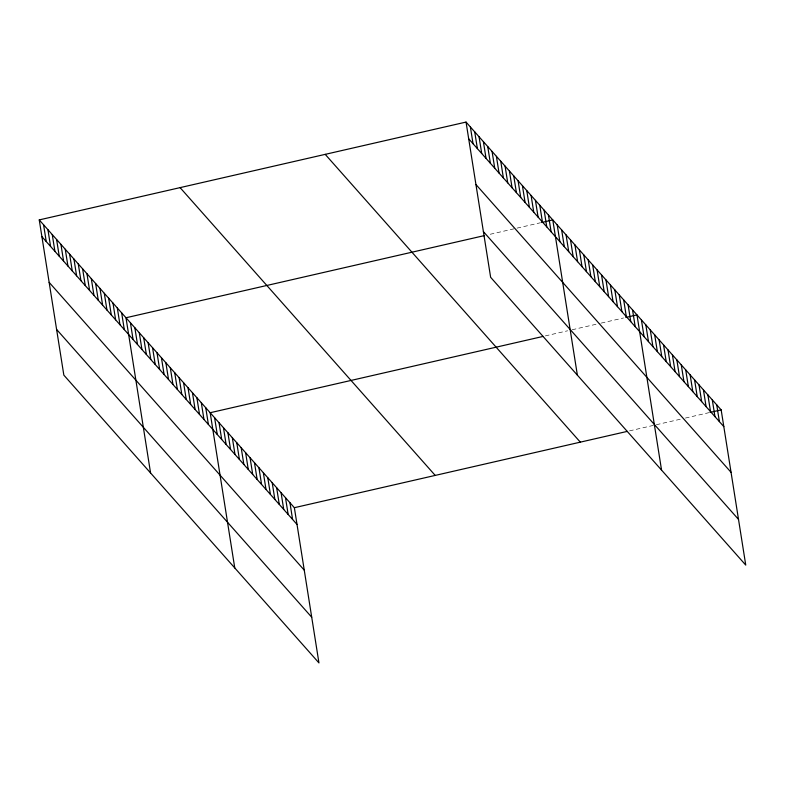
<?xml version="1.0" encoding="UTF-8"?>
<svg xmlns="http://www.w3.org/2000/svg" width="785" height="785" viewBox="0 0 785 785"><rect width="100%" height="100%" fill="white"/><g stroke="black" fill="none" stroke-linecap="round" stroke-linejoin="round"><path stroke-width="0.59" stroke-dasharray="3.92 2.94" d="M490.193 234.273L515.902 228.376M517.021 228.121L540.492 222.744M545.32 335.901L567.673 330.779M572.147 329.759L600.083 323.351M601.202 323.096L623.565 317.964M629.501 430.877L655.21 424.979M656.329 424.724L680.919 419.092M685.393 418.062L708.865 412.684"/><path stroke-width="1.18" d="M39.25 219.908L294.365 507.699L318.955 662.923L63.84 375.132L39.25 219.908L466.045 122.077L721.16 409.868L745.75 565.092L490.635 277.301L466.045 122.077M484.6 235.549L125.993 317.758L150.573 472.982M541.611 222.489L552.787 219.928L577.377 375.151M543.083 336.422L210.174 412.724L234.764 567.957M625.802 317.454L636.978 314.893L661.559 470.127M294.365 507.699L627.274 431.387M709.983 412.429L721.16 409.868M468.704 138.827L723.819 426.618M475.936 184.524L731.051 472.315M483.393 231.604L738.508 519.395M325.206 154.36L580.321 442.151M180.089 187.625L435.214 475.416M41.899 236.658L297.024 524.449M49.141 282.355L304.256 570.145M56.598 329.435L311.714 617.226M716.734 404.864L719.384 421.614M712.299 399.869L714.958 416.619M707.874 394.865L710.523 411.615M703.438 389.87L706.098 406.62M699.013 384.876L701.662 401.626M694.578 379.871L697.227 396.621M690.143 374.877L692.802 391.627M685.717 369.872L688.366 386.622M681.282 364.878L683.941 381.628M676.856 359.883L679.506 376.633M672.421 354.879L675.08 371.629M667.996 349.884L670.645 366.634M663.56 344.89L666.21 361.63M659.135 339.885L661.784 356.635M654.7 334.891L657.349 351.641M650.265 329.886L652.924 346.636M645.839 324.892L648.488 341.642M641.404 319.897L644.063 336.647M632.543 309.898L635.202 326.648M628.118 304.894L630.767 321.644M623.683 299.899L626.332 316.649M619.247 294.905L621.906 311.655M614.822 289.9L617.471 306.65M610.387 284.906L613.046 301.656M605.961 279.902L608.611 296.651M601.526 274.907L604.185 291.657M597.1 269.912L599.75 286.662M592.665 264.908L595.315 281.658M588.23 259.913L590.889 276.663M583.804 254.909L586.454 271.659M579.369 249.915L582.028 266.664M574.944 244.92L577.593 261.67M570.509 239.916L573.168 256.666M566.083 234.921L568.732 251.671M561.648 229.917L564.297 246.667M557.222 224.922L559.872 241.672M548.45 215.031L551.099 231.781M544.113 210.135L546.762 226.885M539.776 205.248L542.425 221.998M535.439 200.352L538.088 217.102M531.102 195.465L533.751 212.215M526.764 190.569L529.414 207.319M522.427 185.672L525.077 202.422M518.09 180.786L520.74 197.535M513.753 175.889L516.402 192.639M509.416 171.002L512.065 187.752M505.079 166.106L507.728 182.856M500.742 161.21L503.391 177.959M496.405 156.323L499.054 173.073M492.067 151.426L494.727 168.176M487.73 146.54L490.389 163.29M483.393 141.643L486.052 158.393M479.056 136.747L481.715 153.497M474.719 131.86L477.378 148.61M470.382 126.964L473.041 143.714M289.94 502.694L292.589 519.444M285.504 497.7L288.154 514.45M281.079 492.705L283.728 509.455M276.644 487.701L279.293 504.451M272.209 482.706L274.868 499.456M267.783 477.712L270.433 494.452M263.348 472.707L266.007 489.457M258.922 467.713L261.572 484.463M254.487 462.708L257.146 479.458M250.062 457.714L252.711 474.464M245.626 452.719L248.276 469.469M241.191 447.715L243.85 464.465M236.766 442.72L239.415 459.47M232.331 437.716L234.99 454.466M227.905 432.721L230.554 449.471M223.47 427.727L226.129 444.477M219.044 422.722L221.694 439.472M214.609 417.728L217.259 434.478M205.749 407.729L208.398 424.479M201.313 402.734L203.972 419.484M196.888 397.73L199.537 414.48M192.453 392.736L195.112 409.485M188.027 387.731L190.676 404.481M183.592 382.737L186.241 399.486M179.166 377.742L181.816 394.492M174.731 372.738L177.381 389.488M170.296 367.743L172.955 384.493M165.87 362.739L168.52 379.489M161.435 357.744L164.094 374.494M157.01 352.75L159.659 369.5M152.575 347.745L155.224 364.495M148.149 342.751L150.798 359.501M143.714 337.746L146.363 354.496M139.279 332.752L141.938 349.502M134.853 327.757L137.503 344.507M130.418 322.753L133.077 339.503M121.655 312.862L124.305 329.612M117.318 307.975L119.968 324.725M112.981 303.079L115.63 319.829M108.644 298.182L111.293 314.932M104.307 293.296L106.956 310.046M99.97 288.399L102.619 305.149M95.633 283.513L98.282 300.262M91.296 278.616L93.945 295.366M86.958 273.72L89.608 290.47M82.621 268.833L85.271 285.583M78.284 263.937L80.933 280.687M73.947 259.05L76.596 275.8M69.61 254.154L72.259 270.903M65.273 249.257L67.922 266.007M60.936 244.37L63.585 261.12M56.598 239.474L59.248 256.224M52.261 234.587L54.911 251.337M47.924 229.691L50.574 246.441M43.587 224.804L46.236 241.554"/></g></svg>
